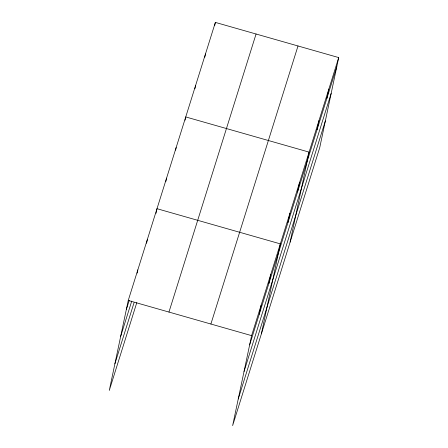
<?xml version="1.0" encoding="UTF-8"?>
<svg xmlns="http://www.w3.org/2000/svg" width="448" height="448" viewBox="0 0 448 448"><rect width="100%" height="100%" fill="white"/><g stroke="black" fill="none" stroke-linecap="round" stroke-linejoin="round"><path stroke-width="0.67" d="M338.71 57.579L251.591 335.636L232.635 425.6L319.754 147.543L338.71 57.579L215.365 22.4L128.246 300.457L109.29 390.421L136.786 302.652M137.133 273.174L137.833 269.87M146.58 243.253L147.414 239.288M156.022 213.326L156.996 208.701L280.342 243.88L261.386 333.838M165.883 181.418L166.578 178.114M175.605 150.17L176.159 147.526M185.046 120.243L185.746 116.939L309.092 152.118L290.13 242.082M194.919 88.732L195.619 85.428M204.792 57.215L205.492 53.911M214.67 25.704L215.365 22.4M259.23 314.3L261.178 305.049M268.811 283.718L270.76 274.467M287.974 222.544L289.923 213.293M297.556 191.957L299.51 182.706M317.016 129.858L318.965 120.607M326.889 98.342L328.838 89.09M126.297 309.708L129.214 300.401M120.686 336.342L131.729 301.101M114.901 363.787L134.07 302.613M168.952 312.066L256.071 34.009M210.89 324.027L298.004 45.97M249.642 344.887L336.762 66.83M244.031 371.521L331.15 93.464M238.246 398.966L325.366 120.904M128.246 300.457L251.591 335.636"/></g></svg>
